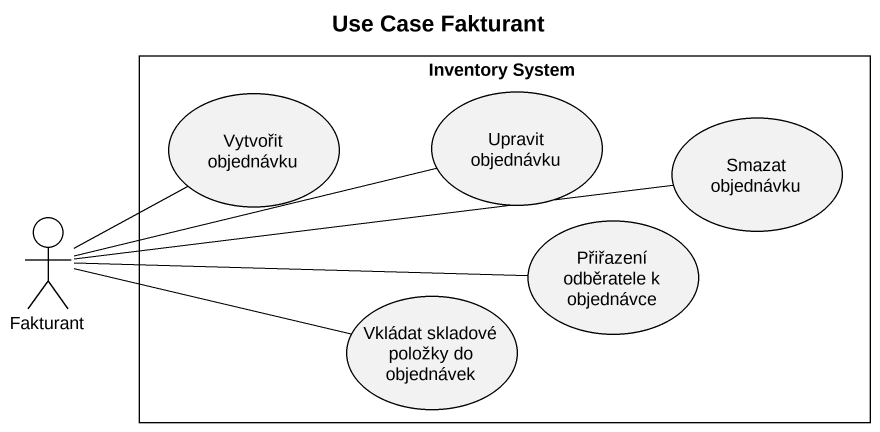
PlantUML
@startuml
title Use Case Fakturant
rectangle "Inventory System" as Inventory_System {
  usecase "Vytvořit objednávku" as Vytvořit_objednávku
  usecase "Upravit objednávku" as Upravit_objednávku
  usecase "Smazat objednávku" as Smazat_objednávku
  usecase "Přiřazení odběratele k objednávce" as Přiřazení_odběratele_k
  usecase "Vkládat skladové položky do objednávek" as Vkládat_skladové_položky_do
}
actor Fakturant
Fakturant -up- Vytvořit_objednávku
Fakturant -right- Upravit_objednávku
Fakturant -right- Smazat_objednávku
Fakturant -right- Přiřazení_odběratele_k
Fakturant -right- Vkládat_skladové_položky_do
@enduml
